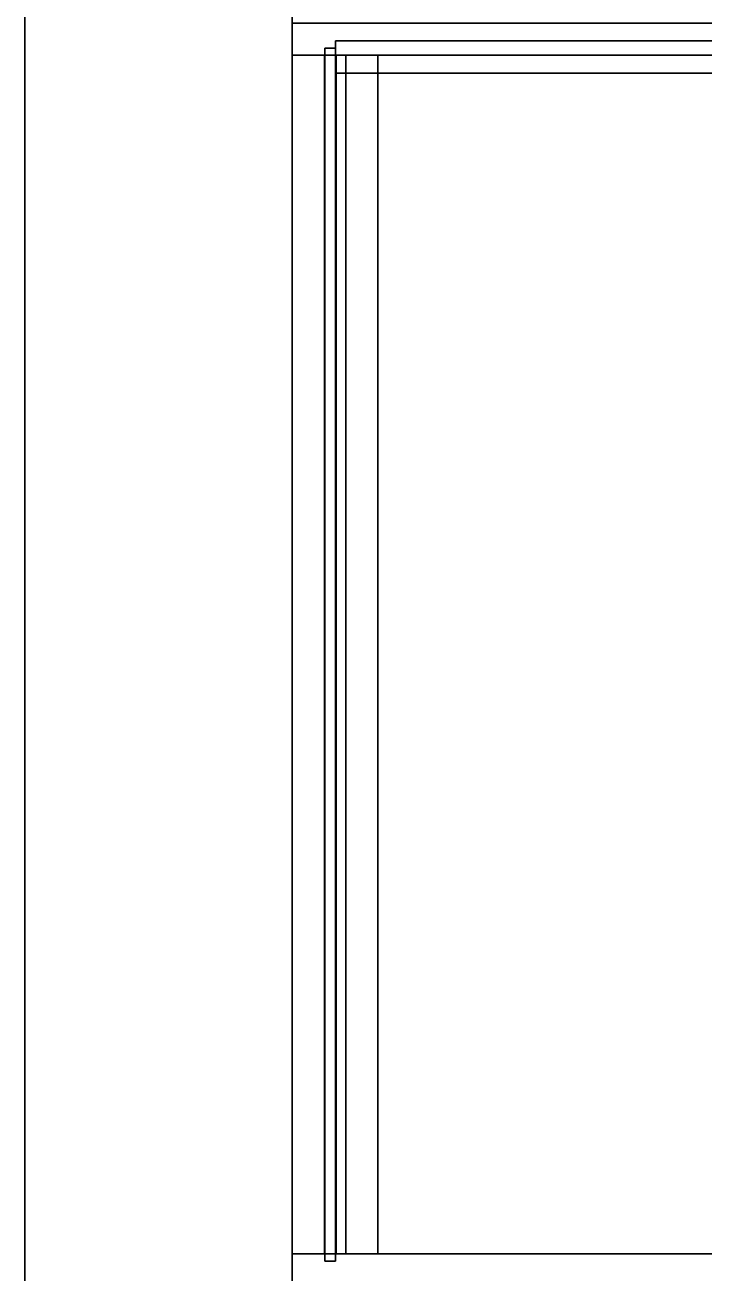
# Model space of a CAD drawing. Extents: x 0 to 2825, y -3457 to 0.
# Drawn here: x 0 to 381, y -2579 to -1878 of the extents above; entities that cross this region are included whole.
import ezdxf

# ---------------------------------------------------------------- set-up
doc = ezdxf.new("R2010")
doc.units = 0
for name, color, linetype in [('LAYER0', 7, 'CONTINUOUS'), ('LAYER1', 7, 'CONTINUOUS'), ('LAYER385', 253, 'CONTINUOUS'), ('LAYER389', 7, 'CONTINUOUS'), ('LAYER392', 7, 'CONTINUOUS'), ('LAYER393', 7, 'CONTINUOUS'), ('LAYER395', 7, 'CONTINUOUS'), ('LAYER397', 7, 'CONTINUOUS'), ('LAYER398', 7, 'CONTINUOUS'), ('LAYER532', 7, 'CONTINUOUS'), ('LAYER533', 7, 'CONTINUOUS'), ('LAYER694', 253, 'CONTINUOUS')]:
    doc.layers.add(name, color=color, linetype=linetype)

msp = doc.modelspace()

# ---------------------------------------------------------------- linework, layer by layer
at = {"layer": 'LAYER0', "invisible_edges": 1}
for points in [[(2825, 0), (0, -3457), (0, 0), (2825, 0)], [(0, 0, 5), (0, -3457), (0, -3457, 5), (0, 0, 5)], [(0, -3457), (0, 0, 5), (0, 0), (0, -3457)], [(2825, -3457, 5), (0, 0, 5), (0, -3457, 5), (2825, -3457, 5)], [(0, 0, 5), (2825, -3457, 5), (2825, 0, 5), (0, 0, 5)], [(0, -3457), (2825, 0), (2825, -3457), (0, -3457)]]:
    msp.add_3dface(points, dxfattribs=at)
at = {"layer": 'LAYER1'}
for points, invisible_edges in [([(150, -150, 5), (0, -3457, 5), (0, 0, 5), (150, -150, 5)], 5), ([(0, 0, 2599), (0, -3457, 5), (0, -3457, 2599), (0, 0, 2599)], 1), ([(0, -3457, 5), (0, 0, 2599), (0, 0, 5), (0, -3457, 5)], 1), ([(0, -3457, 5), (150, -150, 5), (150, -3307, 5), (0, -3457, 5)], 5), ([(150, -150, 5), (150, -3307, 2599), (150, -3307, 5), (150, -150, 5)], 1), ([(150, -3307, 2599), (150, -150, 5), (150, -150, 2599), (150, -3307, 2599)], 1)]:
    msp.add_3dface(points, dxfattribs=dict(at, invisible_edges=invisible_edges))
at = {"layer": 'LAYER385', "invisible_edges": 1}
for points in [[(150, -1895, 5), (730, -1877, 5), (730, -1895, 5), (150, -1895, 5)], [(730, -1877, 5), (150, -1895, 5), (150, -1877, 5), (730, -1877, 5)], [(150, -1877, 2550), (730, -1895, 2550), (730, -1877, 2550), (150, -1877, 2550)], [(730, -1895, 2550), (150, -1877, 2550), (150, -1895, 2550), (730, -1895, 2550)], [(150, -1877, 2550), (150, -1895, 5), (150, -1895, 2550), (150, -1877, 2550)], [(150, -1895, 5), (150, -1877, 2550), (150, -1877, 5), (150, -1895, 5)], [(150, -1895, 5), (730, -1895, 2550), (150, -1895, 2550), (150, -1895, 5)], [(730, -1895, 2550), (150, -1895, 5), (730, -1895, 5), (730, -1895, 2550)]]:
    msp.add_3dface(points, dxfattribs=at)
at = {"layer": 'LAYER389', "invisible_edges": 1}
for points in [[(150, -2568, 2549), (730, -1895, 2549), (150, -1895, 2549), (150, -2568, 2549)], [(730, -1895, 2549), (150, -2568, 2549), (730, -2568, 2549), (730, -1895, 2549)], [(150, -1895, 2531), (730, -1895, 2549), (730, -1895, 2531), (150, -1895, 2531)], [(730, -1895, 2549), (150, -1895, 2531), (150, -1895, 2549), (730, -1895, 2549)], [(150, -1895, 2531), (150, -2568, 2549), (150, -1895, 2549), (150, -1895, 2531)], [(150, -2568, 2549), (150, -1895, 2531), (150, -2568, 2531), (150, -2568, 2549)], [(730, -2568, 2531), (150, -1895, 2531), (730, -1895, 2531), (730, -2568, 2531)], [(150, -1895, 2531), (730, -2568, 2531), (150, -2568, 2531), (150, -1895, 2531)], [(150, -2568, 2549), (730, -2568, 2531), (730, -2568, 2549), (150, -2568, 2549)], [(730, -2568, 2531), (150, -2568, 2549), (150, -2568, 2531), (730, -2568, 2531)]]:
    msp.add_3dface(points, dxfattribs=at)
at = {"layer": 'LAYER392', "invisible_edges": 1}
for points in [[(150, -2568, 2550), (730, -2568, 5), (150, -2568, 5), (150, -2568, 2550)], [(730, -2568, 5), (150, -2568, 2550), (730, -2568, 2550), (730, -2568, 5)], [(150, -2586, 5), (730, -2568, 5), (730, -2586, 5), (150, -2586, 5)], [(730, -2568, 5), (150, -2586, 5), (150, -2568, 5), (730, -2568, 5)], [(150, -2568, 2550), (730, -2586, 2550), (730, -2568, 2550), (150, -2568, 2550)], [(730, -2586, 2550), (150, -2568, 2550), (150, -2586, 2550), (730, -2586, 2550)], [(150, -2586, 5), (150, -2568, 2550), (150, -2568, 5), (150, -2586, 5)], [(150, -2568, 2550), (150, -2586, 5), (150, -2586, 2550), (150, -2568, 2550)]]:
    msp.add_3dface(points, dxfattribs=at)
at = {"layer": 'LAYER393', "invisible_edges": 1}
for points in [[(150, -1895, 85), (730, -2568, 85), (150, -2568, 85), (150, -1895, 85)], [(730, -2568, 85), (150, -1895, 85), (730, -1895, 85), (730, -2568, 85)], [(150, -1895, 85), (730, -1895, 103), (730, -1895, 85), (150, -1895, 85)], [(730, -1895, 103), (150, -1895, 85), (150, -1895, 103), (730, -1895, 103)], [(150, -2568, 103), (150, -1895, 85), (150, -2568, 85), (150, -2568, 103)], [(150, -1895, 85), (150, -2568, 103), (150, -1895, 103), (150, -1895, 85)], [(730, -1895, 103), (150, -2568, 103), (730, -2568, 103), (730, -1895, 103)], [(150, -2568, 103), (730, -1895, 103), (150, -1895, 103), (150, -2568, 103)], [(150, -2568, 103), (730, -2568, 85), (730, -2568, 103), (150, -2568, 103)], [(730, -2568, 85), (150, -2568, 103), (150, -2568, 85), (730, -2568, 85)]]:
    msp.add_3dface(points, dxfattribs=at)
at = {"layer": 'LAYER395', "invisible_edges": 1}
for points in [[(180, -1895, 85), (180, -2568, 5), (180, -2568, 85), (180, -1895, 85)], [(180, -2568, 5), (180, -1895, 85), (180, -1895, 5), (180, -2568, 5)], [(198, -1895, 5), (180, -2568, 5), (180, -1895, 5), (198, -1895, 5)], [(180, -2568, 5), (198, -1895, 5), (198, -2568, 5), (180, -2568, 5)], [(180, -1895, 85), (198, -1895, 5), (180, -1895, 5), (180, -1895, 85)], [(198, -1895, 5), (180, -1895, 85), (198, -1895, 85), (198, -1895, 5)], [(198, -2568, 85), (180, -1895, 85), (180, -2568, 85), (198, -2568, 85)], [(180, -1895, 85), (198, -2568, 85), (198, -1895, 85), (180, -1895, 85)], [(198, -1895, 5), (198, -2568, 85), (198, -2568, 5), (198, -1895, 5)], [(198, -2568, 85), (198, -1895, 5), (198, -1895, 85), (198, -2568, 85)], [(198, -2568, 85), (180, -2568, 5), (198, -2568, 5), (198, -2568, 85)], [(180, -2568, 5), (198, -2568, 85), (180, -2568, 85), (180, -2568, 5)]]:
    msp.add_3dface(points, dxfattribs=at)
at = {"layer": 'LAYER397', "invisible_edges": 1}
for points in [[(168.3, -1891, 99), (174.3, -2572, 99), (168.3, -2572, 99), (168.3, -1891, 99)], [(174.3, -2572, 99), (168.3, -1891, 99), (174.3, -1891, 99), (174.3, -2572, 99)], [(174.3, -1891, 2535), (168.3, -2572, 2535), (174.3, -2572, 2535), (174.3, -1891, 2535)], [(168.3, -2572, 2535), (174.3, -1891, 2535), (168.3, -1891, 2535), (168.3, -2572, 2535)], [(168.3, -1891, 99), (174.3, -1891, 2535), (174.3, -1891, 99), (168.3, -1891, 99)], [(174.3, -1891, 2535), (168.3, -1891, 99), (168.3, -1891, 2535), (174.3, -1891, 2535)], [(168.3, -2572, 2535), (168.3, -1891, 99), (168.3, -2572, 99), (168.3, -2572, 2535)], [(168.3, -1891, 99), (168.3, -2572, 2535), (168.3, -1891, 2535), (168.3, -1891, 99)], [(174.3, -1891, 2535), (174.3, -2572, 99), (174.3, -1891, 99), (174.3, -1891, 2535)], [(174.3, -2572, 99), (174.3, -1891, 2535), (174.3, -2572, 2535), (174.3, -2572, 99)], [(168.3, -2572, 2535), (174.3, -2572, 99), (174.3, -2572, 2535), (168.3, -2572, 2535)], [(174.3, -2572, 99), (168.3, -2572, 2535), (168.3, -2572, 99), (174.3, -2572, 99)]]:
    msp.add_3dface(points, dxfattribs=at)
at = {"layer": 'LAYER398', "invisible_edges": 1}
for points in [[(150, -1895, 1377), (150, -2568, 1257), (150, -2568, 1377), (150, -1895, 1377)], [(150, -2568, 1257), (150, -1895, 1377), (150, -1895, 1257), (150, -2568, 1257)], [(168, -1895, 1257), (150, -2568, 1257), (150, -1895, 1257), (168, -1895, 1257)], [(150, -2568, 1257), (168, -1895, 1257), (168, -2568, 1257), (150, -2568, 1257)], [(150, -1895, 1377), (168, -1895, 1257), (150, -1895, 1257), (150, -1895, 1377)], [(168, -1895, 1257), (150, -1895, 1377), (168, -1895, 1377), (168, -1895, 1257)], [(168, -2568, 1377), (150, -1895, 1377), (150, -2568, 1377), (168, -2568, 1377)], [(150, -1895, 1377), (168, -2568, 1377), (168, -1895, 1377), (150, -1895, 1377)], [(168, -1895, 1257), (168, -2568, 1377), (168, -2568, 1257), (168, -1895, 1257)], [(168, -2568, 1377), (168, -1895, 1257), (168, -1895, 1377), (168, -2568, 1377)], [(168, -2568, 1377), (150, -2568, 1257), (168, -2568, 1257), (168, -2568, 1377)], [(150, -2568, 1257), (168, -2568, 1377), (150, -2568, 1377), (150, -2568, 1257)]]:
    msp.add_3dface(points, dxfattribs=at)
at = {"layer": 'LAYER532', "invisible_edges": 1}
for points in [[(174.6, -2568, 1989), (670, -1895, 1989), (174.6, -1895, 1989), (174.6, -2568, 1989)], [(670, -1895, 1989), (174.6, -2568, 1989), (670, -2568, 1989), (670, -1895, 1989)], [(174.6, -1895, 1971), (670, -1895, 1989), (670, -1895, 1971), (174.6, -1895, 1971)], [(670, -1895, 1989), (174.6, -1895, 1971), (174.6, -1895, 1989), (670, -1895, 1989)], [(174.6, -1895, 1971), (174.6, -2568, 1989), (174.6, -1895, 1989), (174.6, -1895, 1971)], [(174.6, -2568, 1989), (174.6, -1895, 1971), (174.6, -2568, 1971), (174.6, -2568, 1989)], [(670, -2568, 1971), (174.6, -1895, 1971), (670, -1895, 1971), (670, -2568, 1971)], [(174.6, -1895, 1971), (670, -2568, 1971), (174.6, -2568, 1971), (174.6, -1895, 1971)], [(174.6, -2568, 1989), (670, -2568, 1971), (670, -2568, 1989), (174.6, -2568, 1989)], [(670, -2568, 1971), (174.6, -2568, 1989), (174.6, -2568, 1971), (670, -2568, 1971)]]:
    msp.add_3dface(points, dxfattribs=at)
at = {"layer": 'LAYER533', "invisible_edges": 1}
for points in [[(174.6, -2568, 971), (670, -1895, 971), (174.6, -1895, 971), (174.6, -2568, 971)], [(670, -1895, 971), (174.6, -2568, 971), (670, -2568, 971), (670, -1895, 971)], [(174.6, -1895, 953), (670, -1895, 971), (670, -1895, 953), (174.6, -1895, 953)], [(670, -1895, 971), (174.6, -1895, 953), (174.6, -1895, 971), (670, -1895, 971)], [(174.6, -1895, 953), (174.6, -2568, 971), (174.6, -1895, 971), (174.6, -1895, 953)], [(174.6, -2568, 971), (174.6, -1895, 953), (174.6, -2568, 953), (174.6, -2568, 971)], [(670, -2568, 953), (174.6, -1895, 953), (670, -1895, 953), (670, -2568, 953)], [(174.6, -1895, 953), (670, -2568, 953), (174.6, -2568, 953), (174.6, -1895, 953)], [(174.6, -2568, 971), (670, -2568, 953), (670, -2568, 971), (174.6, -2568, 971)], [(670, -2568, 953), (174.6, -2568, 971), (174.6, -2568, 953), (670, -2568, 953)]]:
    msp.add_3dface(points, dxfattribs=at)
at = {"layer": 'LAYER694', "invisible_edges": 1}
for points in [[(174.3, -1887, 2550), (702, -1905, 2550), (174.3, -1905, 2550), (174.3, -1887, 2550)], [(702, -1905, 2550), (174.3, -1887, 2550), (702, -1887, 2550), (702, -1905, 2550)], [(174.3, -1905, 2620), (174.3, -1887, 2550), (174.3, -1905, 2550), (174.3, -1905, 2620)], [(174.3, -1887, 2550), (174.3, -1905, 2620), (174.3, -1887, 2620), (174.3, -1887, 2550)], [(702, -1887, 2620), (174.3, -1905, 2620), (702, -1905, 2620), (702, -1887, 2620)], [(174.3, -1905, 2620), (702, -1887, 2620), (174.3, -1887, 2620), (174.3, -1905, 2620)], [(174.3, -1887, 2550), (702, -1887, 2620), (702, -1887, 2550), (174.3, -1887, 2550)], [(702, -1887, 2620), (174.3, -1887, 2550), (174.3, -1887, 2620), (702, -1887, 2620)], [(174.3, -1905, 2620), (702, -1905, 2550), (702, -1905, 2620), (174.3, -1905, 2620)], [(702, -1905, 2550), (174.3, -1905, 2620), (174.3, -1905, 2550), (702, -1905, 2550)]]:
    msp.add_3dface(points, dxfattribs=at)

# ---------------------------------------------------------------- meshes
at = {"layer": 'LAYER1'}
mesh = msp.add_polymesh((5, 2), dxfattribs=at)
for k, corner in enumerate([(2675, -150, 2599), (150, -150, 2599), (2675, -3307, 2599), (2675, -150, 2599), (150, -3307, 2599), (2675, -3307, 2599), (150, -150, 2599), (150, -3307, 2599), (0, 0, 2599), (0, -3457, 2599)]):
    mesh.set_mesh_vertex(divmod(k, 2), corner)

doc.saveas('drawing.dxf')
